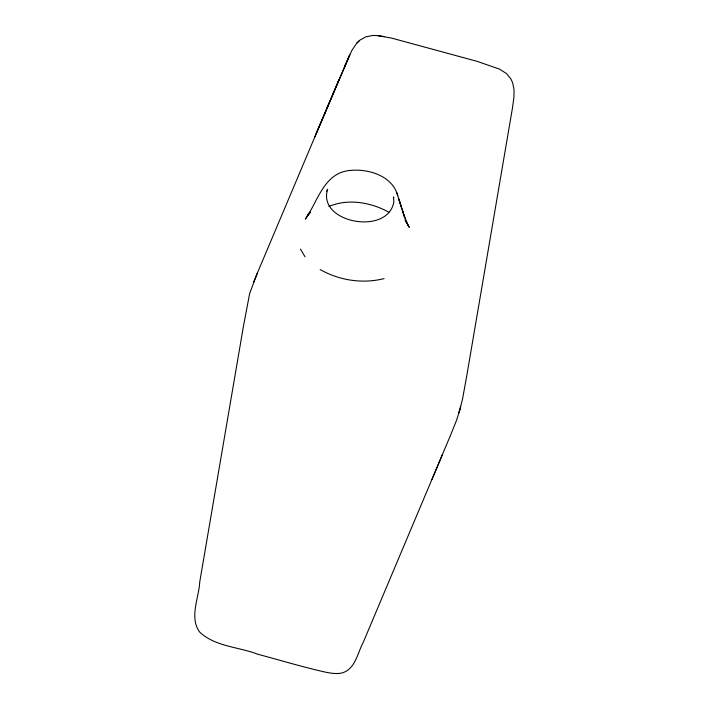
<?xml version="1.0" encoding="UTF-8"?>
<svg xmlns="http://www.w3.org/2000/svg" width="709" height="709" viewBox="0 0 709 709"><rect width="100%" height="100%" fill="white"/><g stroke="black" fill="none" stroke-linecap="round" stroke-linejoin="round"><path stroke-width="1.06" d="M460.761 406.514L458.953 412.851L462.534 399.114L466.85 375.274L512.545 107.476L513.954 97.186L514.025 89.671L512.669 82.856L510.843 78.832L506.43 73.532L499.544 69.127L477.086 61.346L391.705 38.126L377.569 35.61L373.085 35.45L365.995 36.771L360.066 40.032L356.716 43.187L351.699 50.685L316.223 133.54M459.786 410.139L456.445 420.561L450.366 435.663L363.327 642.159C357.602 652.697 355.528 668.853 342.332 672.885C336.872 674.206 331.254 673.275 325.848 672.229C302.929 667.116 280.445 660.292 257.775 654.23C238.703 646.83 214.836 646.688 199.468 631.843C189.17 617.069 198.981 597.829 199.743 581.912L243.559 325.564L249.665 293.491L257.358 273.054L339.044 79.621L314.902 136.713M257.358 273.054L253.689 282.005M327.266 107.44L328.604 104.258M431.914 479.559L442.425 454.531M337.679 82.829L349.723 54.841L344.37 67.071L345.797 63.819M326.494 191.581L327.664 189.197C316.728 222.963 388.355 236.079 393.858 201.746L393.53 196.951L393.69 197.873M310.365 212.665L307.281 215.607L309.984 212.071L305.357 219.143C318.022 201.17 323.924 172.438 350.432 170.426C368.662 168.636 392.511 175.894 397.74 195.649M356.716 43.187L359.188 40.856M328.896 206.47C348.234 198.325 370.94 202.278 388.869 212.239M384.083 278.593C362.662 284.052 339.319 280.463 320.167 269.553M384.11 36.54L377.569 35.61M300.456 249.125L305.056 256.818M405.849 221.465L409.297 227.394L404.954 219.923M408.322 225.728L404.343 216.148L399.096 200.018M396.889 192.919L404.812 218.026L402.579 210.954M398.75 198.786L401.108 206.346"/></g></svg>
